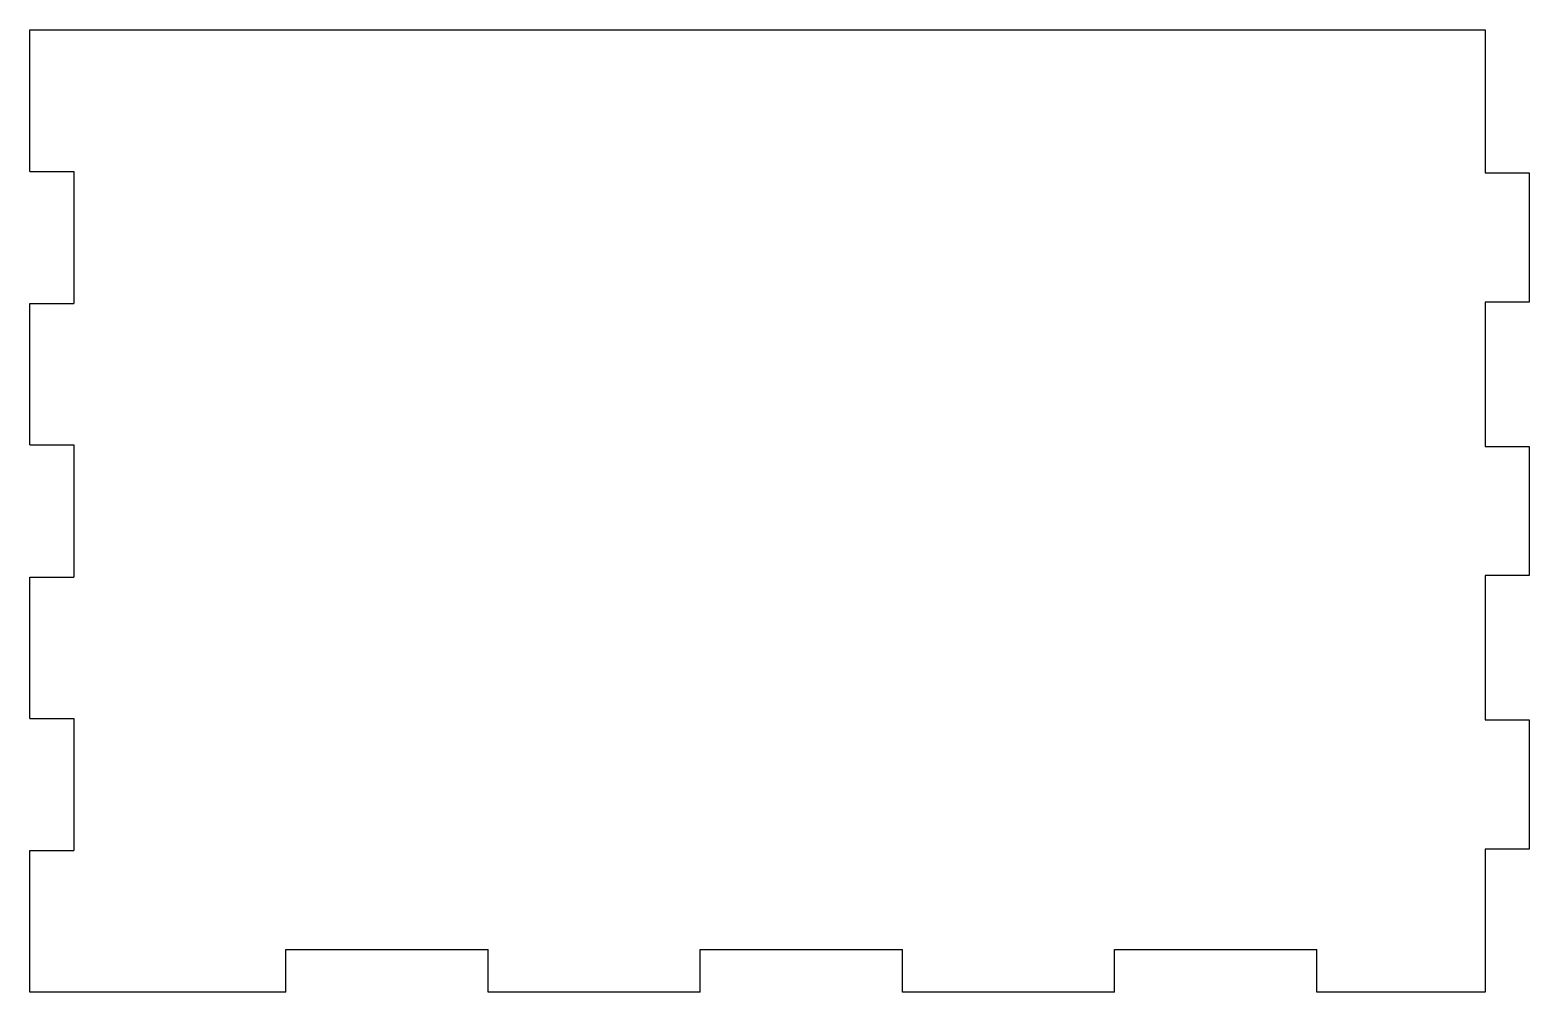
# Model space of a CAD drawing. Header units: millimetres. Extents: x 0 to 106, y -3 to 65.
import ezdxf

# ---------------------------------------------------------------- set-up
doc = ezdxf.new("R2010")
doc.units = ezdxf.units.MM

msp = doc.modelspace()

# ---------------------------------------------------------------- linework, layer by layer
at = {"color": 7, "linetype": 'Continuous', "lineweight": 25}
for p, q in [((0, 65), (102.9, 65)), ((0, 55), (0, 65)), ((102.9, 65), (102.9, 54.9)), ((0, 55), (3.1, 55)), ((3.1, 55), (3.1, 45.67)), ((102.9, 54.9), (106, 54.9)), ((106, 54.9), (106, 45.77)), ((0, 45.67), (3.1, 45.67)), ((0, 35.67), (0, 45.67)), ((102.9, 45.77), (102.9, 35.57)), ((106, 45.77), (102.9, 45.77)), ((0, 35.67), (3.1, 35.67)), ((3.1, 35.67), (3.1, 26.33)), ((102.9, 35.57), (106, 35.57)), ((106, 35.57), (106, 26.43)), ((0, 26.33), (3.1, 26.33)), ((0, 16.33), (0, 26.33)), ((102.9, 26.43), (102.9, 16.23)), ((106, 26.43), (102.9, 26.43)), ((0, 16.33), (3.1, 16.33)), ((3.1, 16.33), (3.1, 7)), ((102.9, 16.23), (106, 16.23)), ((106, 16.23), (106, 7.1)), ((0, 7), (3.1, 7)), ((0, -3), (0, 7)), ((102.9, 7.1), (102.9, -3)), ((106, 7.1), (102.9, 7.1)), ((18.1, -3), (18.1, 0)), ((18.1, 0), (32.4, 0)), ((32.4, -3), (32.4, 0)), ((47.4, -3), (47.4, 0)), ((47.4, 0), (61.7, 0)), ((61.7, -3), (61.7, 0)), ((76.7, -3), (76.7, 0)), ((76.7, 0), (91, 0)), ((91, -3), (91, 0)), ((18.1, -3), (0, -3)), ((47.4, -3), (32.4, -3)), ((76.7, -3), (61.7, -3)), ((102.9, -3), (91, -3))]:
    msp.add_line(p, q, dxfattribs=at)

doc.saveas('drawing.dxf')
